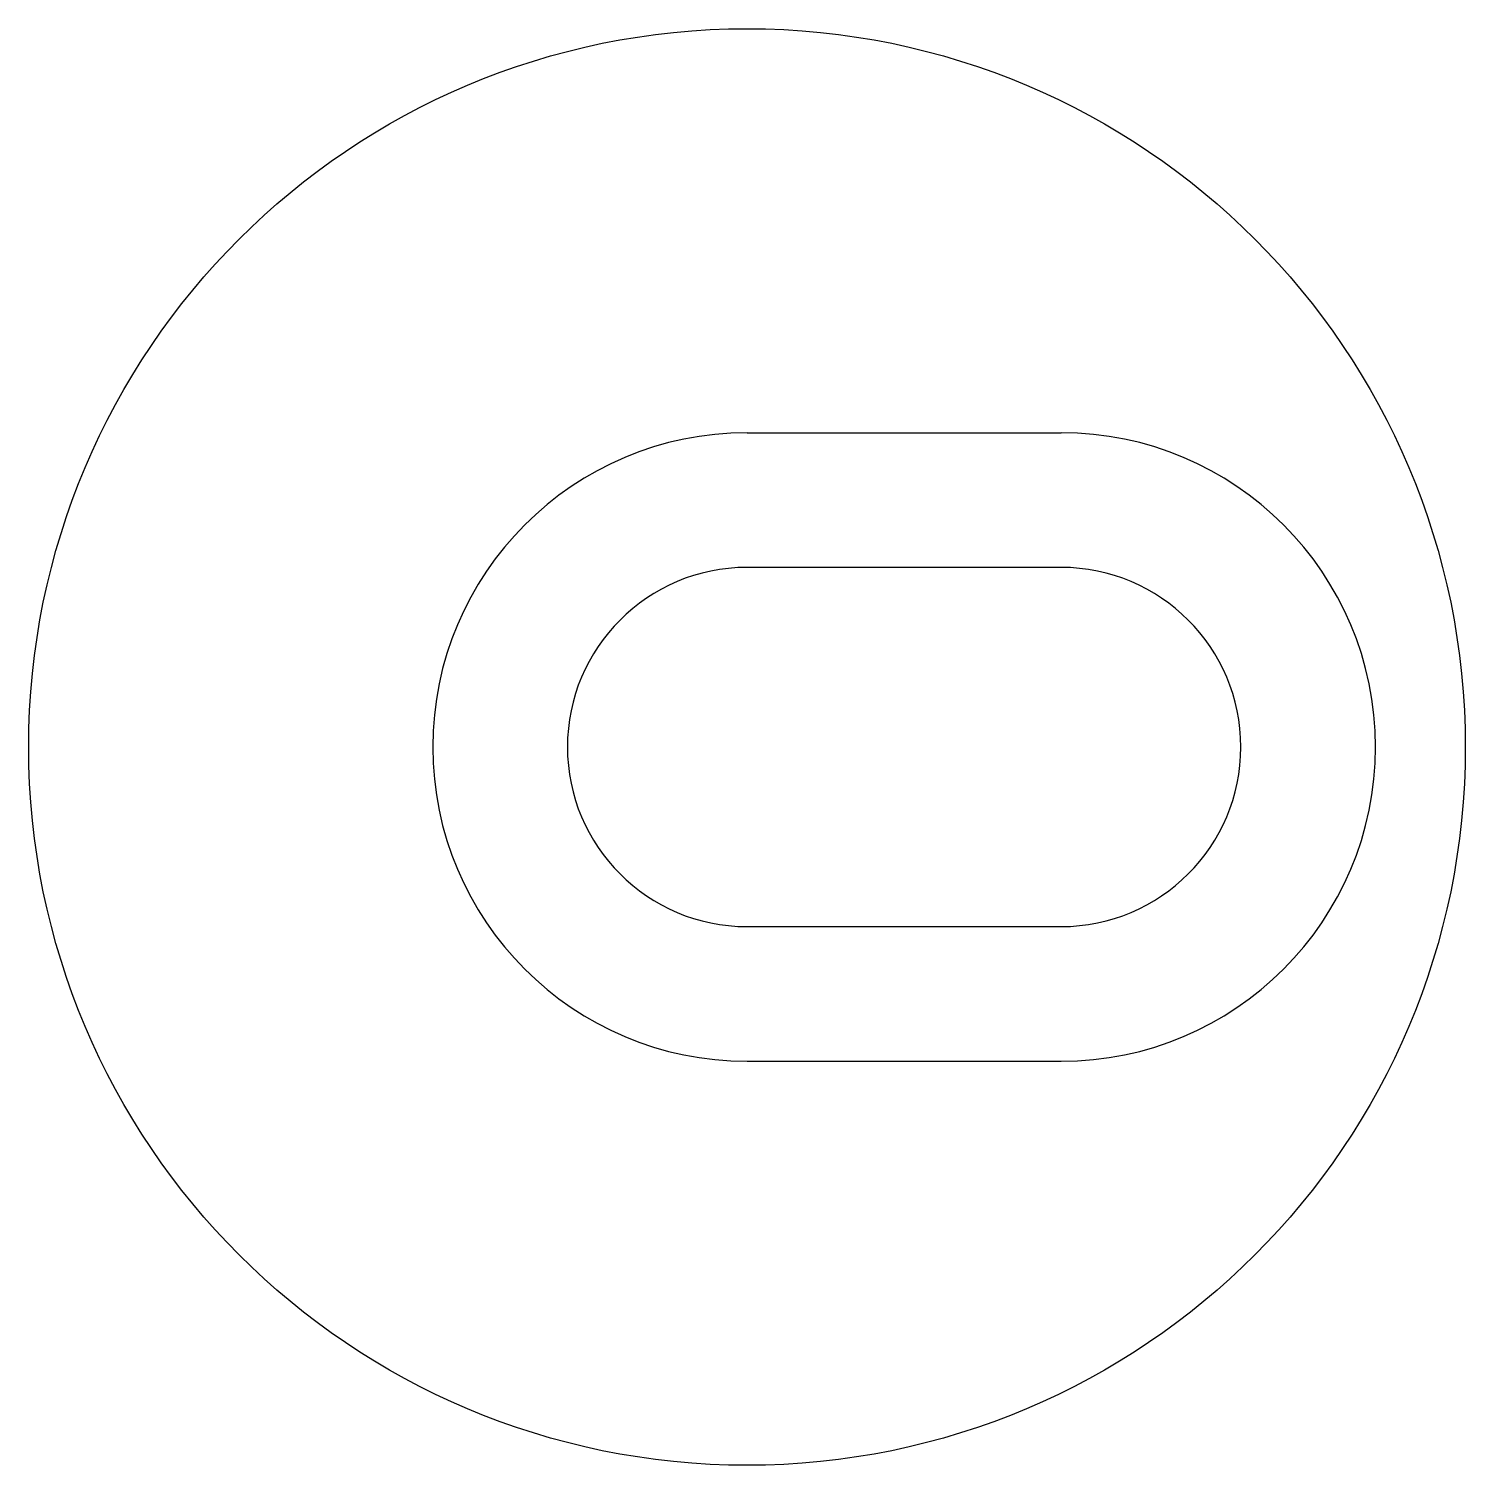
# Model space of a CAD drawing. Header units: millimetres. Extents: x -8 to 8, y -8 to 8.
import ezdxf

# ---------------------------------------------------------------- set-up
doc = ezdxf.new("R2010")
doc.units = ezdxf.units.MM

msp = doc.modelspace()

# ---------------------------------------------------------------- linework, layer by layer
at = {"color": 7, "linetype": 'Continuous', "lineweight": 25}
for p, q in [((0, 3.5), (3.5, 3.5)), ((3.5, 2), (0, 2)), ((0, -2), (3.5, -2)), ((0, -3.5), (3.5, -3.5))]:
    msp.add_line(p, q, dxfattribs=at)
msp.add_circle((0, 0), 8, dxfattribs=at)
for centre, radius, start, end in [((0, 0), 3.5, 90, 270), ((3.5, 0), 3.5, 270, 90), ((0, 0), 2, 90, 270), ((3.5, 0), 2, 270, 90)]:
    msp.add_arc(centre, radius, start, end, dxfattribs=at)

doc.saveas('drawing.dxf')
